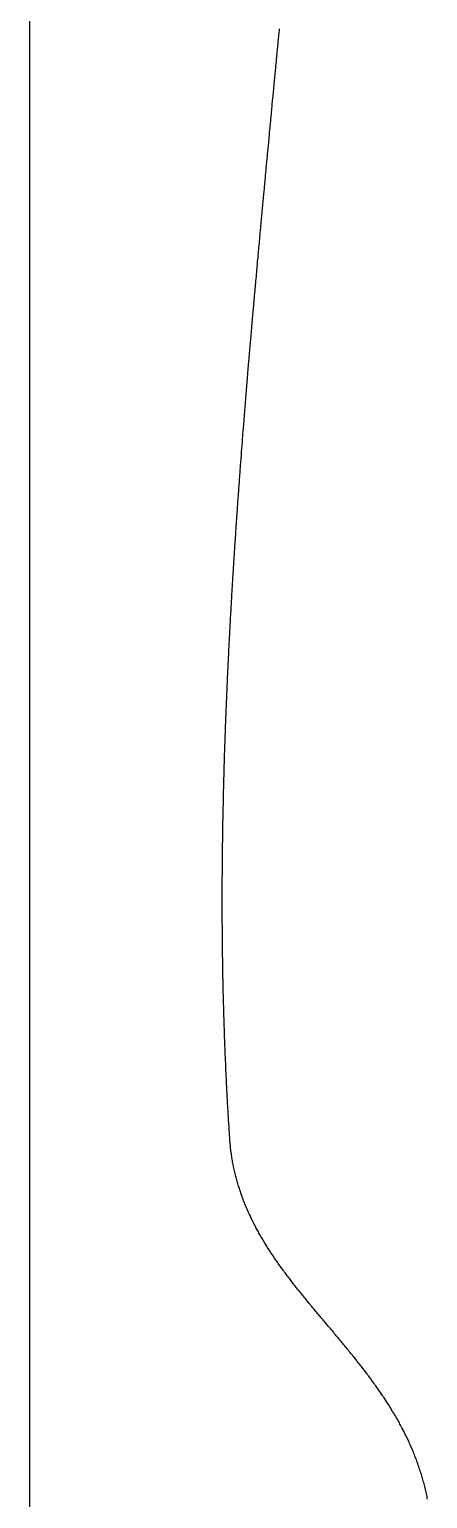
# Model space of a CAD drawing. Header units: metres. Extents: x -48 to 48, y -110 to 110.
# Drawn here: x -46.3 to -31.4, y 0 to 55 of the extents above; entities that cross this region are included whole.
import ezdxf

# ---------------------------------------------------------------- set-up
doc = ezdxf.new("R2010")
doc.units = ezdxf.units.M

msp = doc.modelspace()

# ---------------------------------------------------------------- linework, layer by layer
for p, q in [((-46.3037, 90), (-46.3037, -90)), ((-36.9473, 55.0039), (-36.9434, 55.0537)), ((-37.0088, 54.3574), (-36.9941, 54.5068)), ((-36.9941, 54.5068), (-36.9902, 54.5566)), ((-36.9902, 54.5566), (-36.9805, 54.6562)), ((-36.9805, 54.6562), (-36.9756, 54.7051)), ((-36.9756, 54.7051), (-36.9707, 54.7549)), ((-36.9707, 54.7549), (-36.9668, 54.8047)), ((-36.9668, 54.8047), (-36.9473, 55.0039)), ((-37.0557, 53.8604), (-37.0361, 54.0596)), ((-37.0361, 54.0596), (-37.0322, 54.1094)), ((-37.0322, 54.1094), (-37.0225, 54.209)), ((-37.0225, 54.209), (-37.0176, 54.2578)), ((-37.0176, 54.2578), (-37.0127, 54.3076)), ((-37.0127, 54.3076), (-37.0088, 54.3574)), ((-37.1074, 53.3135), (-37.0879, 53.5127)), ((-37.0879, 53.5127), (-37.084, 53.5625)), ((-37.084, 53.5625), (-37.0791, 53.6123)), ((-37.0791, 53.6123), (-37.0742, 53.6611)), ((-37.0742, 53.6611), (-37.0596, 53.8105)), ((-37.0596, 53.8105), (-37.0557, 53.8604)), ((-37.1592, 52.7656), (-37.1348, 53.0146)), ((-37.1348, 53.0146), (-37.1309, 53.0645)), ((-37.1309, 53.0645), (-37.1113, 53.2637)), ((-37.1113, 53.2637), (-37.1074, 53.3135)), ((-37.2109, 52.2178), (-37.1865, 52.4668)), ((-37.1865, 52.4668), (-37.1826, 52.5166)), ((-37.1826, 52.5166), (-37.1631, 52.7158)), ((-37.1631, 52.7158), (-37.1592, 52.7656)), ((-37.2627, 51.6699), (-37.2432, 51.8691)), ((-37.2432, 51.8691), (-37.2393, 51.9189)), ((-37.2393, 51.9189), (-37.2148, 52.168)), ((-37.2148, 52.168), (-37.2109, 52.2178)), ((-37.3096, 51.1719), (-37.2949, 51.3213)), ((-37.2949, 51.3213), (-37.291, 51.3711)), ((-37.291, 51.3711), (-37.2666, 51.6201)), ((-37.2666, 51.6201), (-37.2627, 51.6699)), ((-37.3662, 50.5732), (-37.3467, 50.7725)), ((-37.3467, 50.7725), (-37.3428, 50.8223)), ((-37.3428, 50.8223), (-37.3184, 51.0713)), ((-37.3184, 51.0713), (-37.3145, 51.1211)), ((-37.3145, 51.1211), (-37.3096, 51.1719)), ((-37.4131, 50.0742), (-37.3936, 50.2734)), ((-37.3936, 50.2734), (-37.3896, 50.3232)), ((-37.3896, 50.3232), (-37.375, 50.4727)), ((-37.375, 50.4727), (-37.3701, 50.5234)), ((-37.3701, 50.5234), (-37.3662, 50.5732)), ((-37.4639, 49.5244), (-37.46, 49.5742)), ((-37.46, 49.5742), (-37.4551, 49.625)), ((-37.4551, 49.625), (-37.4404, 49.7744)), ((-37.4404, 49.7744), (-37.4365, 49.8242)), ((-37.4365, 49.8242), (-37.4219, 49.9736)), ((-37.4219, 49.9736), (-37.417, 50.0244)), ((-37.417, 50.0244), (-37.4131, 50.0742)), ((-37.5205, 48.9258), (-37.5059, 49.0752)), ((-37.5059, 49.0752), (-37.502, 49.125)), ((-37.502, 49.125), (-37.4922, 49.2246)), ((-37.4922, 49.2246), (-37.4873, 49.2754)), ((-37.4873, 49.2754), (-37.4834, 49.3252)), ((-37.4834, 49.3252), (-37.4639, 49.5244)), ((-37.5664, 48.4258), (-37.5625, 48.4756)), ((-37.5625, 48.4756), (-37.5527, 48.5752)), ((-37.5527, 48.5752), (-37.5479, 48.626)), ((-37.5479, 48.626), (-37.5439, 48.6758)), ((-37.5439, 48.6758), (-37.5244, 48.875)), ((-37.5244, 48.875), (-37.5205, 48.9258)), ((-37.6172, 47.876), (-37.6133, 47.9258)), ((-37.6133, 47.9258), (-37.6035, 48.0254)), ((-37.6035, 48.0254), (-37.5986, 48.0762)), ((-37.5986, 48.0762), (-37.5947, 48.126)), ((-37.5947, 48.126), (-37.585, 48.2256)), ((-37.585, 48.2256), (-37.5811, 48.2754)), ((-37.5811, 48.2754), (-37.5762, 48.3262)), ((-37.5762, 48.3262), (-37.5664, 48.4258)), ((-37.668, 47.3262), (-37.6641, 47.376)), ((-37.6641, 47.376), (-37.6494, 47.5254)), ((-37.6494, 47.5254), (-37.6455, 47.5762)), ((-37.6455, 47.5762), (-37.6357, 47.6758)), ((-37.6357, 47.6758), (-37.6318, 47.7256)), ((-37.6318, 47.7256), (-37.627, 47.7754)), ((-37.627, 47.7754), (-37.6221, 47.8262)), ((-37.6221, 47.8262), (-37.6172, 47.876)), ((-37.7188, 46.7754), (-37.7139, 46.8252)), ((-37.7139, 46.8252), (-37.709, 46.876)), ((-37.709, 46.876), (-37.7051, 46.9258)), ((-37.7051, 46.9258), (-37.6953, 47.0254)), ((-37.6953, 47.0254), (-37.6914, 47.0762)), ((-37.6914, 47.0762), (-37.6816, 47.1758)), ((-37.6816, 47.1758), (-37.6777, 47.2256)), ((-37.6777, 47.2256), (-37.6729, 47.2754)), ((-37.6729, 47.2754), (-37.668, 47.3262)), ((-37.7686, 46.2246), (-37.7637, 46.2754)), ((-37.7637, 46.2754), (-37.7598, 46.3252)), ((-37.7598, 46.3252), (-37.75, 46.4248)), ((-37.75, 46.4248), (-37.7461, 46.4756)), ((-37.7461, 46.4756), (-37.7363, 46.5752)), ((-37.7363, 46.5752), (-37.7324, 46.625)), ((-37.7324, 46.625), (-37.7275, 46.6758)), ((-37.7275, 46.6758), (-37.7227, 46.7256)), ((-37.7227, 46.7256), (-37.7188, 46.7754)), ((-37.8184, 45.6748), (-37.8086, 45.7744)), ((-37.8086, 45.7744), (-37.8047, 45.8242)), ((-37.8047, 45.8242), (-37.7998, 45.875)), ((-37.7998, 45.875), (-37.7959, 45.9248)), ((-37.7959, 45.9248), (-37.7861, 46.0244)), ((-37.7861, 46.0244), (-37.7822, 46.0752)), ((-37.7822, 46.0752), (-37.7725, 46.1748)), ((-37.7725, 46.1748), (-37.7686, 46.2246)), ((-37.8672, 45.124), (-37.8623, 45.1738)), ((-37.8623, 45.1738), (-37.8584, 45.2236)), ((-37.8584, 45.2236), (-37.8535, 45.2734)), ((-37.8535, 45.2734), (-37.8496, 45.3242)), ((-37.8496, 45.3242), (-37.8447, 45.374)), ((-37.8447, 45.374), (-37.8408, 45.4238)), ((-37.8408, 45.4238), (-37.8359, 45.4746)), ((-37.8359, 45.4746), (-37.8311, 45.5244)), ((-37.8311, 45.5244), (-37.8271, 45.5742)), ((-37.8271, 45.5742), (-37.8223, 45.624)), ((-37.8223, 45.624), (-37.8184, 45.6748)), ((-37.916, 44.5723), (-37.9111, 44.623)), ((-37.9111, 44.623), (-37.9072, 44.6729)), ((-37.9072, 44.6729), (-37.9023, 44.7227)), ((-37.9023, 44.7227), (-37.8984, 44.7734)), ((-37.8984, 44.7734), (-37.8936, 44.8232)), ((-37.8936, 44.8232), (-37.8896, 44.873)), ((-37.8896, 44.873), (-37.8848, 44.9229)), ((-37.8848, 44.9229), (-37.8809, 44.9736)), ((-37.8809, 44.9736), (-37.876, 45.0234)), ((-37.876, 45.0234), (-37.8721, 45.0732)), ((-37.8721, 45.0732), (-37.8672, 45.124)), ((-37.9639, 44.0215), (-37.96, 44.0713)), ((-37.96, 44.0713), (-37.9551, 44.1221)), ((-37.9551, 44.1221), (-37.9512, 44.1719)), ((-37.9512, 44.1719), (-37.9463, 44.2217)), ((-37.9463, 44.2217), (-37.9424, 44.2725)), ((-37.9424, 44.2725), (-37.9375, 44.3223)), ((-37.9375, 44.3223), (-37.9336, 44.3721)), ((-37.9336, 44.3721), (-37.9287, 44.4219)), ((-37.9287, 44.4219), (-37.9248, 44.4727)), ((-37.9248, 44.4727), (-37.9199, 44.5225)), ((-37.9199, 44.5225), (-37.916, 44.5723)), ((-38.0117, 43.4707), (-38.0078, 43.5205)), ((-38.0078, 43.5205), (-38.0029, 43.5703)), ((-38.0029, 43.5703), (-37.999, 43.6201)), ((-37.999, 43.6201), (-37.9941, 43.6709)), ((-37.9941, 43.6709), (-37.9902, 43.7207)), ((-37.9902, 43.7207), (-37.9854, 43.7705)), ((-37.9854, 43.7705), (-37.9814, 43.8213)), ((-37.9814, 43.8213), (-37.9775, 43.8711)), ((-37.9775, 43.8711), (-37.9727, 43.9209)), ((-37.9727, 43.9209), (-37.9688, 43.9717)), ((-37.9688, 43.9717), (-37.9639, 44.0215)), ((-38.0586, 42.9189), (-38.0547, 42.9688)), ((-38.0547, 42.9688), (-38.0508, 43.0195)), ((-38.0508, 43.0195), (-38.0459, 43.0693)), ((-38.0459, 43.0693), (-38.042, 43.1191)), ((-38.042, 43.1191), (-38.0371, 43.1699)), ((-38.0371, 43.1699), (-38.0293, 43.2695)), ((-38.0293, 43.2695), (-38.0244, 43.3203)), ((-38.0244, 43.3203), (-38.0205, 43.3701)), ((-38.0205, 43.3701), (-38.0156, 43.4199)), ((-38.0156, 43.4199), (-38.0117, 43.4707)), ((-38.1094, 42.3174), (-38.1016, 42.417)), ((-38.1016, 42.417), (-38.0967, 42.4678)), ((-38.0967, 42.4678), (-38.0889, 42.5674)), ((-38.0889, 42.5674), (-38.084, 42.6182)), ((-38.084, 42.6182), (-38.0801, 42.668)), ((-38.0801, 42.668), (-38.0762, 42.7188)), ((-38.0762, 42.7188), (-38.0713, 42.7686)), ((-38.0713, 42.7686), (-38.0674, 42.8184)), ((-38.0674, 42.8184), (-38.0635, 42.8691)), ((-38.0635, 42.8691), (-38.0586, 42.9189)), ((-38.1514, 41.8154), (-38.1475, 41.8662)), ((-38.1475, 41.8662), (-38.1426, 41.916)), ((-38.1426, 41.916), (-38.1387, 41.9658)), ((-38.1387, 41.9658), (-38.1348, 42.0166)), ((-38.1348, 42.0166), (-38.1309, 42.0664)), ((-38.1309, 42.0664), (-38.126, 42.1162)), ((-38.126, 42.1162), (-38.1221, 42.167)), ((-38.1221, 42.167), (-38.1143, 42.2666)), ((-38.1143, 42.2666), (-38.1094, 42.3174)), ((-38.1963, 41.2637), (-38.1924, 41.3145)), ((-38.1924, 41.3145), (-38.1846, 41.4141)), ((-38.1846, 41.4141), (-38.1807, 41.4648)), ((-38.1807, 41.4648), (-38.1758, 41.5146)), ((-38.1758, 41.5146), (-38.1719, 41.5645)), ((-38.1719, 41.5645), (-38.168, 41.6152)), ((-38.168, 41.6152), (-38.1641, 41.665)), ((-38.1641, 41.665), (-38.1592, 41.7148)), ((-38.1592, 41.7148), (-38.1553, 41.7656)), ((-38.1553, 41.7656), (-38.1514, 41.8154)), ((-38.2412, 40.7119), (-38.2373, 40.7627)), ((-38.2373, 40.7627), (-38.2295, 40.8623)), ((-38.2295, 40.8623), (-38.2246, 40.9131)), ((-38.2246, 40.9131), (-38.2168, 41.0127)), ((-38.2168, 41.0127), (-38.2129, 41.0635)), ((-38.2129, 41.0635), (-38.2051, 41.1631)), ((-38.2051, 41.1631), (-38.2002, 41.2139)), ((-38.2002, 41.2139), (-38.1963, 41.2637)), ((-38.2891, 40.1104), (-38.2812, 40.21)), ((-38.2812, 40.21), (-38.2773, 40.2607)), ((-38.2773, 40.2607), (-38.2695, 40.3604)), ((-38.2695, 40.3604), (-38.2646, 40.4111)), ((-38.2646, 40.4111), (-38.2607, 40.4609)), ((-38.2607, 40.4609), (-38.2568, 40.5117)), ((-38.2568, 40.5117), (-38.249, 40.6113)), ((-38.249, 40.6113), (-38.2451, 40.6621)), ((-38.2451, 40.6621), (-38.2412, 40.7119)), ((-38.3281, 39.6084), (-38.3203, 39.708)), ((-38.3203, 39.708), (-38.3164, 39.7588)), ((-38.3164, 39.7588), (-38.3125, 39.8086)), ((-38.3125, 39.8086), (-38.3086, 39.8594)), ((-38.3086, 39.8594), (-38.3008, 39.959)), ((-38.3008, 39.959), (-38.2969, 40.0098)), ((-38.2969, 40.0098), (-38.293, 40.0596)), ((-38.293, 40.0596), (-38.2891, 40.1104)), ((-38.3701, 39.0557), (-38.3662, 39.1064)), ((-38.3662, 39.1064), (-38.3623, 39.1562)), ((-38.3623, 39.1562), (-38.3584, 39.207)), ((-38.3584, 39.207), (-38.3506, 39.3066)), ((-38.3506, 39.3066), (-38.3477, 39.3574)), ((-38.3477, 39.3574), (-38.3438, 39.4072)), ((-38.3438, 39.4072), (-38.3398, 39.458)), ((-38.3398, 39.458), (-38.332, 39.5576)), ((-38.332, 39.5576), (-38.3281, 39.6084)), ((-38.4111, 38.5039), (-38.4082, 38.5537)), ((-38.4082, 38.5537), (-38.4043, 38.6045)), ((-38.4043, 38.6045), (-38.4004, 38.6543)), ((-38.4004, 38.6543), (-38.3965, 38.7051)), ((-38.3965, 38.7051), (-38.3887, 38.8047)), ((-38.3887, 38.8047), (-38.3857, 38.8555)), ((-38.3857, 38.8555), (-38.3818, 38.9053)), ((-38.3818, 38.9053), (-38.3779, 38.9561)), ((-38.3779, 38.9561), (-38.3701, 39.0557)), ((-38.4521, 37.9521), (-38.4443, 38.0518)), ((-38.4443, 38.0518), (-38.4414, 38.1025)), ((-38.4414, 38.1025), (-38.4375, 38.1523)), ((-38.4375, 38.1523), (-38.4336, 38.2031)), ((-38.4336, 38.2031), (-38.4297, 38.2529)), ((-38.4297, 38.2529), (-38.4268, 38.3027)), ((-38.4268, 38.3027), (-38.4229, 38.3535)), ((-38.4229, 38.3535), (-38.4189, 38.4033)), ((-38.4189, 38.4033), (-38.415, 38.4541)), ((-38.415, 38.4541), (-38.4111, 38.5039)), ((-38.4912, 37.3994), (-38.4883, 37.4502)), ((-38.4883, 37.4502), (-38.4805, 37.5498)), ((-38.4805, 37.5498), (-38.4775, 37.6006)), ((-38.4775, 37.6006), (-38.4736, 37.6504)), ((-38.4736, 37.6504), (-38.4697, 37.7012)), ((-38.4697, 37.7012), (-38.4668, 37.751)), ((-38.4668, 37.751), (-38.4629, 37.8008)), ((-38.4629, 37.8008), (-38.459, 37.8516)), ((-38.459, 37.8516), (-38.4561, 37.9014)), ((-38.4561, 37.9014), (-38.4521, 37.9521)), ((-38.5303, 36.8477), (-38.5264, 36.8975)), ((-38.5264, 36.8975), (-38.5234, 36.9482)), ((-38.5234, 36.9482), (-38.5195, 36.998)), ((-38.5195, 36.998), (-38.5166, 37.0479)), ((-38.5166, 37.0479), (-38.5127, 37.0986)), ((-38.5127, 37.0986), (-38.5098, 37.1484)), ((-38.5098, 37.1484), (-38.5059, 37.1992)), ((-38.5059, 37.1992), (-38.502, 37.249)), ((-38.502, 37.249), (-38.499, 37.2988)), ((-38.499, 37.2988), (-38.4951, 37.3496)), ((-38.4951, 37.3496), (-38.4912, 37.3994)), ((-38.5684, 36.2949), (-38.5645, 36.3457)), ((-38.5645, 36.3457), (-38.5615, 36.3955)), ((-38.5615, 36.3955), (-38.5576, 36.4453)), ((-38.5576, 36.4453), (-38.5547, 36.4961)), ((-38.5547, 36.4961), (-38.5508, 36.5459)), ((-38.5508, 36.5459), (-38.5479, 36.5967)), ((-38.5479, 36.5967), (-38.5439, 36.6465)), ((-38.5439, 36.6465), (-38.541, 36.6963)), ((-38.541, 36.6963), (-38.5371, 36.7471)), ((-38.5371, 36.7471), (-38.5342, 36.7969)), ((-38.5342, 36.7969), (-38.5303, 36.8477)), ((-38.6045, 35.7432), (-38.6016, 35.793)), ((-38.6016, 35.793), (-38.5977, 35.8438)), ((-38.5977, 35.8438), (-38.5947, 35.8936)), ((-38.5947, 35.8936), (-38.5908, 35.9434)), ((-38.5908, 35.9434), (-38.5879, 35.9941)), ((-38.5879, 35.9941), (-38.585, 36.0439)), ((-38.585, 36.0439), (-38.5811, 36.0947)), ((-38.5811, 36.0947), (-38.5781, 36.1445)), ((-38.5781, 36.1445), (-38.5742, 36.1943)), ((-38.5742, 36.1943), (-38.5713, 36.2451)), ((-38.5713, 36.2451), (-38.5684, 36.2949)), ((-38.6396, 35.1904), (-38.6367, 35.2412)), ((-38.6367, 35.2412), (-38.6309, 35.3408)), ((-38.6309, 35.3408), (-38.627, 35.3916)), ((-38.627, 35.3916), (-38.624, 35.4414)), ((-38.624, 35.4414), (-38.6211, 35.4922)), ((-38.6211, 35.4922), (-38.6172, 35.542)), ((-38.6172, 35.542), (-38.6143, 35.5928)), ((-38.6143, 35.5928), (-38.6113, 35.6426)), ((-38.6113, 35.6426), (-38.6074, 35.6924)), ((-38.6074, 35.6924), (-38.6045, 35.7432)), ((-38.6748, 34.6387), (-38.6719, 34.6885)), ((-38.6719, 34.6885), (-38.668, 34.7393)), ((-38.668, 34.7393), (-38.6621, 34.8389)), ((-38.6621, 34.8389), (-38.6592, 34.8896)), ((-38.6592, 34.8896), (-38.6562, 34.9395)), ((-38.6562, 34.9395), (-38.6523, 34.9902)), ((-38.6523, 34.9902), (-38.6465, 35.0898)), ((-38.6465, 35.0898), (-38.6436, 35.1406)), ((-38.6436, 35.1406), (-38.6396, 35.1904)), ((-38.708, 34.0859), (-38.7051, 34.1367)), ((-38.7051, 34.1367), (-38.7021, 34.1865)), ((-38.7021, 34.1865), (-38.6992, 34.2373)), ((-38.6992, 34.2373), (-38.6963, 34.2871)), ((-38.6963, 34.2871), (-38.6924, 34.3369)), ((-38.6924, 34.3369), (-38.6895, 34.3877)), ((-38.6895, 34.3877), (-38.6865, 34.4375)), ((-38.6865, 34.4375), (-38.6836, 34.4883)), ((-38.6836, 34.4883), (-38.6777, 34.5879)), ((-38.6777, 34.5879), (-38.6748, 34.6387)), ((-38.7432, 33.4844), (-38.7373, 33.584)), ((-38.7373, 33.584), (-38.7344, 33.6348)), ((-38.7344, 33.6348), (-38.7314, 33.6846)), ((-38.7314, 33.6846), (-38.7285, 33.7354)), ((-38.7285, 33.7354), (-38.7227, 33.835)), ((-38.7227, 33.835), (-38.7197, 33.8857)), ((-38.7197, 33.8857), (-38.7168, 33.9355)), ((-38.7168, 33.9355), (-38.7139, 33.9863)), ((-38.7139, 33.9863), (-38.708, 34.0859)), ((-38.7715, 32.9824), (-38.7656, 33.082)), ((-38.7656, 33.082), (-38.7627, 33.1328)), ((-38.7627, 33.1328), (-38.7598, 33.1826)), ((-38.7598, 33.1826), (-38.7568, 33.2334)), ((-38.7568, 33.2334), (-38.751, 33.333)), ((-38.751, 33.333), (-38.749, 33.3838)), ((-38.749, 33.3838), (-38.7461, 33.4336)), ((-38.7461, 33.4336), (-38.7432, 33.4844)), ((-38.7979, 32.4805), (-38.7959, 32.5303)), ((-38.7959, 32.5303), (-38.793, 32.5801)), ((-38.793, 32.5801), (-38.79, 32.6309)), ((-38.79, 32.6309), (-38.7871, 32.6807)), ((-38.7871, 32.6807), (-38.7852, 32.7314)), ((-38.7852, 32.7314), (-38.7793, 32.8311)), ((-38.7793, 32.8311), (-38.7764, 32.8818)), ((-38.7764, 32.8818), (-38.7734, 32.9316)), ((-38.7734, 32.9316), (-38.7715, 32.9824)), ((-38.8271, 31.9277), (-38.8242, 31.9785)), ((-38.8242, 31.9785), (-38.8213, 32.0283)), ((-38.8213, 32.0283), (-38.8193, 32.0791)), ((-38.8193, 32.0791), (-38.8135, 32.1787)), ((-38.8135, 32.1787), (-38.8115, 32.2295)), ((-38.8115, 32.2295), (-38.8086, 32.2793)), ((-38.8086, 32.2793), (-38.8057, 32.3301)), ((-38.8057, 32.3301), (-38.8037, 32.3799)), ((-38.8037, 32.3799), (-38.8008, 32.4297)), ((-38.8008, 32.4297), (-38.7979, 32.4805)), ((-38.8535, 31.376), (-38.8516, 31.4268)), ((-38.8516, 31.4268), (-38.8486, 31.4766)), ((-38.8486, 31.4766), (-38.8467, 31.5264)), ((-38.8467, 31.5264), (-38.8438, 31.5771)), ((-38.8438, 31.5771), (-38.8418, 31.627)), ((-38.8418, 31.627), (-38.8389, 31.6777)), ((-38.8389, 31.6777), (-38.8369, 31.7275)), ((-38.8369, 31.7275), (-38.834, 31.7773)), ((-38.834, 31.7773), (-38.832, 31.8281)), ((-38.832, 31.8281), (-38.8291, 31.8779)), ((-38.8291, 31.8779), (-38.8271, 31.9277)), ((-38.8818, 30.7744), (-38.8779, 30.875)), ((-38.8779, 30.875), (-38.875, 30.9248)), ((-38.875, 30.9248), (-38.8711, 31.0254)), ((-38.8711, 31.0254), (-38.8682, 31.0752)), ((-38.8682, 31.0752), (-38.8662, 31.125)), ((-38.8662, 31.125), (-38.8633, 31.1758)), ((-38.8633, 31.1758), (-38.8613, 31.2256)), ((-38.8613, 31.2256), (-38.8584, 31.2764)), ((-38.8584, 31.2764), (-38.8564, 31.3262)), ((-38.8564, 31.3262), (-38.8535, 31.376)), ((-38.9062, 30.2227), (-38.9004, 30.373)), ((-38.9004, 30.373), (-38.8975, 30.4229)), ((-38.8975, 30.4229), (-38.8955, 30.4736)), ((-38.8955, 30.4736), (-38.8916, 30.5732)), ((-38.8916, 30.5732), (-38.8887, 30.624)), ((-38.8887, 30.624), (-38.8848, 30.7246)), ((-38.8848, 30.7246), (-38.8818, 30.7744)), ((-38.9277, 29.7207), (-38.9258, 29.7715)), ((-38.9258, 29.7715), (-38.9219, 29.8711)), ((-38.9219, 29.8711), (-38.9189, 29.9219)), ((-38.9189, 29.9219), (-38.9111, 30.1221)), ((-38.9111, 30.1221), (-38.9092, 30.1729)), ((-38.9092, 30.1729), (-38.9062, 30.2227)), ((-38.9492, 29.1699), (-38.9453, 29.2695)), ((-38.9453, 29.2695), (-38.9434, 29.3203)), ((-38.9434, 29.3203), (-38.9395, 29.4199)), ((-38.9395, 29.4199), (-38.9375, 29.4707)), ((-38.9375, 29.4707), (-38.9336, 29.5703)), ((-38.9336, 29.5703), (-38.9316, 29.6211)), ((-38.9316, 29.6211), (-38.9277, 29.7207)), ((-38.9717, 28.5684), (-38.9678, 28.668)), ((-38.9678, 28.668), (-38.9658, 28.7188)), ((-38.9658, 28.7188), (-38.9619, 28.8184)), ((-38.9619, 28.8184), (-38.9609, 28.8691)), ((-38.9609, 28.8691), (-38.957, 28.9688)), ((-38.957, 28.9688), (-38.9551, 29.0195)), ((-38.9551, 29.0195), (-38.9512, 29.1191)), ((-38.9512, 29.1191), (-38.9492, 29.1699)), ((-38.9902, 28.0166), (-38.9863, 28.1172)), ((-38.9863, 28.1172), (-38.9854, 28.167)), ((-38.9854, 28.167), (-38.9834, 28.2178)), ((-38.9834, 28.2178), (-38.9795, 28.3174)), ((-38.9795, 28.3174), (-38.9785, 28.3682)), ((-38.9785, 28.3682), (-38.9727, 28.5176)), ((-38.9727, 28.5176), (-38.9717, 28.5684)), ((-39.0059, 27.5156), (-39.002, 27.6162)), ((-39.002, 27.6162), (-39.001, 27.666)), ((-39.001, 27.666), (-38.999, 27.7168)), ((-38.999, 27.7168), (-38.998, 27.7666)), ((-38.998, 27.7666), (-38.9961, 27.8164)), ((-38.9961, 27.8164), (-38.9951, 27.8662)), ((-38.9951, 27.8662), (-38.9912, 27.9668)), ((-38.9912, 27.9668), (-38.9902, 28.0166)), ((-39.0205, 26.9648), (-39.0186, 27.0654)), ((-39.0186, 27.0654), (-39.0166, 27.1152)), ((-39.0166, 27.1152), (-39.0156, 27.165)), ((-39.0156, 27.165), (-39.0137, 27.2158)), ((-39.0137, 27.2158), (-39.0117, 27.3154)), ((-39.0117, 27.3154), (-39.0098, 27.3652)), ((-39.0098, 27.3652), (-39.0088, 27.416)), ((-39.0088, 27.416), (-39.0068, 27.4658)), ((-39.0068, 27.4658), (-39.0059, 27.5156)), ((-39.0381, 26.2637), (-39.0342, 26.4639)), ((-39.0342, 26.4639), (-39.0322, 26.5146)), ((-39.0322, 26.5146), (-39.0303, 26.6143)), ((-39.0303, 26.6143), (-39.0283, 26.665)), ((-39.0283, 26.665), (-39.0254, 26.8145)), ((-39.0254, 26.8145), (-39.0234, 26.8652)), ((-39.0234, 26.8652), (-39.0225, 26.915)), ((-39.0225, 26.915), (-39.0205, 26.9648)), ((-39.0615, 25.1133), (-39.04, 26.2139)), ((-39.04, 26.2139), (-39.0381, 26.2637)), ((-39.0684, 24.6631), (-39.0654, 24.8135)), ((-39.0654, 24.8633), (-39.0615, 25.0635)), ((-39.0654, 24.8135), (-39.0654, 24.8633)), ((-39.0615, 25.0635), (-39.0615, 25.1133)), ((-39.0732, 24.2627), (-39.0723, 24.3135)), ((-39.0732, 24.2129), (-39.0732, 24.2627)), ((-39.0723, 24.3633), (-39.0703, 24.4629)), ((-39.0723, 24.3135), (-39.0723, 24.3633)), ((-39.0703, 24.5127), (-39.0684, 24.6133)), ((-39.0703, 24.4629), (-39.0703, 24.5127)), ((-39.0684, 24.6133), (-39.0684, 24.6631)), ((-39.0791, 23.6631), (-39.0781, 23.7129)), ((-39.0781, 23.8135), (-39.0771, 23.8633)), ((-39.0781, 23.7129), (-39.0781, 23.8135)), ((-39.0771, 23.9131), (-39.0762, 23.9629)), ((-39.0771, 23.8633), (-39.0771, 23.9131)), ((-39.0762, 24.0127), (-39.0752, 24.0635)), ((-39.0762, 23.9629), (-39.0762, 24.0127)), ((-39.0752, 24.1133), (-39.0732, 24.2129)), ((-39.0752, 24.0635), (-39.0752, 24.1133)), ((-39.082, 23.2637), (-39.0811, 23.3135)), ((-39.082, 23.1133), (-39.082, 23.2637)), ((-39.0811, 23.4131), (-39.0801, 23.4629)), ((-39.0811, 23.3135), (-39.0811, 23.4131)), ((-39.0801, 23.5635), (-39.0791, 23.6133)), ((-39.0801, 23.4629), (-39.0801, 23.5635)), ((-39.0791, 23.6133), (-39.0791, 23.6631)), ((-39.084, 22.7637), (-39.083, 22.8145)), ((-39.084, 22.0156), (-39.084, 22.7637)), ((-39.083, 23.0635), (-39.082, 23.1133)), ((-39.083, 22.8145), (-39.083, 23.0635)), ((-39.083, 21.9658), (-39.084, 22.0156)), ((-39.083, 21.7158), (-39.083, 21.9658)), ((-39.082, 21.666), (-39.083, 21.7158)), ((-39.082, 21.5166), (-39.082, 21.666)), ((-39.0811, 21.4668), (-39.082, 21.5166)), ((-39.0811, 21.3672), (-39.0811, 21.4668)), ((-39.0801, 21.3164), (-39.0811, 21.3672)), ((-39.0801, 21.2168), (-39.0801, 21.3164)), ((-39.0791, 21.167), (-39.0801, 21.2168)), ((-39.0791, 21.1172), (-39.0791, 21.167)), ((-39.0781, 21.0674), (-39.0791, 21.1172)), ((-39.0781, 21.0176), (-39.0781, 21.0674)), ((-39.0771, 20.9678), (-39.0781, 21.0176)), ((-39.0771, 20.918), (-39.0771, 20.9678)), ((-39.0762, 20.8682), (-39.0771, 20.918)), ((-39.0762, 20.8184), (-39.0762, 20.8682)), ((-39.0752, 20.7686), (-39.0762, 20.8184)), ((-39.0752, 20.7188), (-39.0752, 20.7686)), ((-39.0742, 20.6689), (-39.0752, 20.7188)), ((-39.0742, 20.6191), (-39.0742, 20.6689)), ((-39.0723, 20.5195), (-39.0742, 20.6191)), ((-39.0723, 20.4697), (-39.0723, 20.5195)), ((-39.0703, 20.3701), (-39.0723, 20.4697)), ((-39.0703, 20.3193), (-39.0703, 20.3701)), ((-39.0684, 20.2197), (-39.0703, 20.3193)), ((-39.0684, 20.1699), (-39.0684, 20.2197)), ((-39.0645, 19.9707), (-39.0684, 20.1699)), ((-39.0645, 19.9209), (-39.0645, 19.9707)), ((-39.0469, 19.0254), (-39.0645, 19.9209)), ((-39.0449, 18.9756), (-39.0469, 19.0254)), ((-39.041, 18.7764), (-39.0449, 18.9756)), ((-39.0391, 18.7266), (-39.041, 18.7764)), ((-39.0371, 18.627), (-39.0391, 18.7266)), ((-39.0352, 18.5771), (-39.0371, 18.627)), ((-39.0332, 18.4775), (-39.0352, 18.5771)), ((-39.0312, 18.4277), (-39.0332, 18.4775)), ((-39.0293, 18.3291), (-39.0312, 18.4277)), ((-39.0273, 18.2793), (-39.0293, 18.3291)), ((-39.0264, 18.2295), (-39.0273, 18.2793)), ((-39.0244, 18.1797), (-39.0264, 18.2295)), ((-39.0234, 18.1299), (-39.0244, 18.1797)), ((-39.0215, 18.0801), (-39.0234, 18.1299)), ((-39.0205, 18.0303), (-39.0215, 18.0801)), ((-39.0186, 17.9805), (-39.0205, 18.0303)), ((-39.0176, 17.9307), (-39.0186, 17.9805)), ((-39.0156, 17.8809), (-39.0176, 17.9307)), ((-39.0146, 17.8311), (-39.0156, 17.8809)), ((-39.0107, 17.7324), (-39.0146, 17.8311)), ((-39.0098, 17.6826), (-39.0107, 17.7324)), ((-39.0059, 17.583), (-39.0098, 17.6826)), ((-39.0049, 17.5332), (-39.0059, 17.583)), ((-39.001, 17.4336), (-39.0049, 17.5332)), ((-38.999, 17.3848), (-39.001, 17.4336)), ((-38.998, 17.335), (-38.999, 17.3848)), ((-38.9883, 17.0859), (-38.998, 17.335)), ((-38.9863, 17.0371), (-38.9883, 17.0859)), ((-38.9854, 16.9873), (-38.9863, 17.0371)), ((-38.9775, 16.7881), (-38.9854, 16.9873)), ((-38.9756, 16.7393), (-38.9775, 16.7881)), ((-38.9697, 16.5898), (-38.9756, 16.7393)), ((-38.9668, 16.54), (-38.9697, 16.5898)), ((-38.9629, 16.4414), (-38.9668, 16.54)), ((-38.9551, 16.2422), (-38.9629, 16.4414)), ((-38.9521, 16.1934), (-38.9551, 16.2422)), ((-38.9482, 16.0938), (-38.9521, 16.1934)), ((-38.9453, 16.0439), (-38.9482, 16.0938)), ((-38.9395, 15.8955), (-38.9453, 16.0439)), ((-38.9365, 15.8457), (-38.9395, 15.8955)), ((-38.9346, 15.7959), (-38.9365, 15.8457)), ((-38.9316, 15.7471), (-38.9346, 15.7959)), ((-38.9297, 15.6973), (-38.9316, 15.7471)), ((-38.9268, 15.6475), (-38.9297, 15.6973)), ((-38.9229, 15.5488), (-38.9268, 15.6475)), ((-38.9199, 15.499), (-38.9229, 15.5488)), ((-38.918, 15.4492), (-38.9199, 15.499)), ((-38.915, 15.3994), (-38.918, 15.4492)), ((-38.9121, 15.3506), (-38.915, 15.3994)), ((-38.9102, 15.3008), (-38.9121, 15.3506)), ((-38.9072, 15.251), (-38.9102, 15.3008)), ((-38.9053, 15.2012), (-38.9072, 15.251)), ((-38.9023, 15.1523), (-38.9053, 15.2012)), ((-38.8994, 15.1025), (-38.9023, 15.1523)), ((-38.8975, 15.0527), (-38.8994, 15.1025)), ((-38.8945, 15.0029), (-38.8975, 15.0527)), ((-38.8916, 14.9541), (-38.8945, 15.0029)), ((-38.8887, 14.9043), (-38.8916, 14.9541)), ((-38.8867, 14.8545), (-38.8887, 14.9043)), ((-38.8838, 14.8057), (-38.8867, 14.8545)), ((-38.875, 14.6562), (-38.8838, 14.8057)), ((-38.873, 14.6074), (-38.875, 14.6562)), ((-38.8672, 14.5078), (-38.873, 14.6074)), ((-38.8643, 14.459), (-38.8672, 14.5078)), ((-38.8584, 14.3594), (-38.8643, 14.459)), ((-38.8555, 14.3105), (-38.8584, 14.3594)), ((-38.8496, 14.2109), (-38.8555, 14.3105)), ((-38.8467, 14.1621), (-38.8496, 14.2109)), ((-38.8408, 14.0625), (-38.8467, 14.1621)), ((-38.8369, 14.0137), (-38.8408, 14.0625)), ((-38.8311, 13.9141), (-38.8369, 14.0137)), ((-38.8281, 13.8652), (-38.8311, 13.9141)), ((-38.8223, 13.7656), (-38.8281, 13.8652)), ((-38.8184, 13.7168), (-38.8223, 13.7656)), ((-38.8154, 13.667), (-38.8184, 13.7168)), ((-38.8125, 13.6182), (-38.8154, 13.667)), ((-38.8086, 13.5684), (-38.8125, 13.6182)), ((-38.8057, 13.5186), (-38.8086, 13.5684)), ((-38.8027, 13.4697), (-38.8057, 13.5186)), ((-38.7949, 13.3643), (-38.8027, 13.4697)), ((-38.79, 13.3125), (-38.7949, 13.3643)), ((-38.7861, 13.2598), (-38.79, 13.3125)), ((-38.7812, 13.208), (-38.7861, 13.2598)), ((-38.7695, 13.1045), (-38.7812, 13.208)), ((-38.7637, 13.0537), (-38.7695, 13.1045)), ((-38.7578, 13.002), (-38.7637, 13.0537)), ((-38.7441, 12.9004), (-38.7578, 13.002)), ((-38.7363, 12.8496), (-38.7441, 12.9004)), ((-38.7295, 12.7988), (-38.7363, 12.8496)), ((-38.7217, 12.749), (-38.7295, 12.7988)), ((-38.7129, 12.6992), (-38.7217, 12.749)), ((-38.7051, 12.6494), (-38.7129, 12.6992)), ((-38.6963, 12.5996), (-38.7051, 12.6494)), ((-38.6865, 12.5498), (-38.6963, 12.5996)), ((-38.6777, 12.5), (-38.6865, 12.5498)), ((-38.668, 12.4512), (-38.6777, 12.5)), ((-38.6572, 12.4023), (-38.668, 12.4512)), ((-38.6475, 12.3525), (-38.6572, 12.4023)), ((-38.6367, 12.3047), (-38.6475, 12.3525)), ((-38.6152, 12.207), (-38.6367, 12.3047)), ((-38.5918, 12.1113), (-38.6152, 12.207)), ((-38.5801, 12.0625), (-38.5918, 12.1113)), ((-38.5674, 12.0156), (-38.5801, 12.0625)), ((-38.542, 11.9199), (-38.5674, 12.0156)), ((-38.5283, 11.873), (-38.542, 11.9199)), ((-38.5156, 11.8252), (-38.5283, 11.873)), ((-38.502, 11.7783), (-38.5156, 11.8252)), ((-38.4873, 11.7314), (-38.502, 11.7783)), ((-38.4736, 11.6855), (-38.4873, 11.7314)), ((-38.4443, 11.5918), (-38.4736, 11.6855)), ((-38.4297, 11.5459), (-38.4443, 11.5918)), ((-38.3672, 11.3623), (-38.4297, 11.5459)), ((-38.3506, 11.3164), (-38.3672, 11.3623)), ((-38.334, 11.2715), (-38.3506, 11.3164)), ((-38.3174, 11.2256), (-38.334, 11.2715)), ((-38.2998, 11.1807), (-38.3174, 11.2256)), ((-38.2832, 11.1357), (-38.2998, 11.1807)), ((-38.248, 11.0459), (-38.2832, 11.1357)), ((-38.2295, 11.002), (-38.248, 11.0459)), ((-38.2119, 10.957), (-38.2295, 11.002)), ((-38.1748, 10.8691), (-38.2119, 10.957)), ((-38.1553, 10.8242), (-38.1748, 10.8691)), ((-38.1367, 10.7803), (-38.1553, 10.8242)), ((-38.1172, 10.7363), (-38.1367, 10.7803)), ((-38.0977, 10.6934), (-38.1172, 10.7363)), ((-38.0771, 10.6494), (-38.0977, 10.6934)), ((-38.0576, 10.6055), (-38.0771, 10.6494)), ((-37.9756, 10.4336), (-38.0576, 10.6055)), ((-37.9111, 10.3047), (-37.9756, 10.4336)), ((-37.8896, 10.2627), (-37.9111, 10.3047)), ((-37.8682, 10.2197), (-37.8896, 10.2627)), ((-37.8457, 10.1777), (-37.8682, 10.2197)), ((-37.8232, 10.1348), (-37.8457, 10.1777)), ((-37.7559, 10.0088), (-37.8232, 10.1348)), ((-37.7324, 9.9668), (-37.7559, 10.0088)), ((-37.709, 9.92578), (-37.7324, 9.9668)), ((-37.6855, 9.88379), (-37.709, 9.92578)), ((-37.6621, 9.84277), (-37.6855, 9.88379)), ((-37.6387, 9.80078), (-37.6621, 9.84277)), ((-37.6143, 9.75977), (-37.6387, 9.80078)), ((-37.5898, 9.71777), (-37.6143, 9.75977)), ((-37.4922, 9.55371), (-37.5898, 9.71777)), ((-37.4668, 9.51367), (-37.4922, 9.55371)), ((-37.416, 9.43164), (-37.4668, 9.51367)), ((-37.3906, 9.3916), (-37.416, 9.43164)), ((-37.3652, 9.35059), (-37.3906, 9.3916)), ((-37.3389, 9.31055), (-37.3652, 9.35059)), ((-37.3135, 9.27051), (-37.3389, 9.31055)), ((-37.2871, 9.23047), (-37.3135, 9.27051)), ((-37.2607, 9.18945), (-37.2871, 9.23047)), ((-37.208, 9.10938), (-37.2607, 9.18945)), ((-37.1816, 9.07031), (-37.208, 9.10938)), ((-37.127, 8.99023), (-37.1816, 9.07031)), ((-37.1006, 8.9502), (-37.127, 8.99023)), ((-37.0732, 8.91113), (-37.1006, 8.9502)), ((-37.0459, 8.87109), (-37.0732, 8.91113)), ((-37.0176, 8.83203), (-37.0459, 8.87109)), ((-36.9902, 8.79199), (-37.0176, 8.83203)), ((-36.9629, 8.75293), (-36.9902, 8.79199)), ((-36.9062, 8.6748), (-36.9629, 8.75293)), ((-36.8779, 8.63477), (-36.9062, 8.6748)), ((-36.793, 8.51758), (-36.8779, 8.63477)), ((-36.7646, 8.47949), (-36.793, 8.51758)), ((-36.7354, 8.44043), (-36.7646, 8.47949)), ((-36.707, 8.40137), (-36.7354, 8.44043)), ((-36.6484, 8.32324), (-36.707, 8.40137)), ((-36.6191, 8.28516), (-36.6484, 8.32324)), ((-36.5898, 8.24609), (-36.6191, 8.28516)), ((-36.5605, 8.20801), (-36.5898, 8.24609)), ((-36.5312, 8.16895), (-36.5605, 8.20801)), ((-36.502, 8.13086), (-36.5312, 8.16895)), ((-36.4717, 8.0918), (-36.502, 8.13086)), ((-36.4424, 8.05371), (-36.4717, 8.0918)), ((-36.4121, 8.01562), (-36.4424, 8.05371)), ((-36.3828, 7.97656), (-36.4121, 8.01562)), ((-36.2617, 7.82422), (-36.3828, 7.97656)), ((-36.2314, 7.78516), (-36.2617, 7.82422)), ((-36.2012, 7.74707), (-36.2314, 7.78516)), ((-36.1699, 7.70898), (-36.2012, 7.74707)), ((-36.1094, 7.63281), (-36.1699, 7.70898)), ((-36.0781, 7.59473), (-36.1094, 7.63281)), ((-36.0479, 7.55664), (-36.0781, 7.59473)), ((-36.0166, 7.51953), (-36.0479, 7.55664)), ((-35.9854, 7.48145), (-36.0166, 7.51953)), ((-35.9551, 7.44336), (-35.9854, 7.48145)), ((-35.8613, 7.3291), (-35.9551, 7.44336)), ((-35.8301, 7.29199), (-35.8613, 7.3291)), ((-35.7363, 7.17773), (-35.8301, 7.29199)), ((-35.7051, 7.14062), (-35.7363, 7.17773)), ((-35.6729, 7.10254), (-35.7051, 7.14062)), ((-35.6104, 7.02637), (-35.6729, 7.10254)), ((-35.5791, 6.98926), (-35.6104, 7.02637)), ((-35.5469, 6.95117), (-35.5791, 6.98926)), ((-35.5156, 6.91309), (-35.5469, 6.95117)), ((-35.4834, 6.87598), (-35.5156, 6.91309)), ((-35.4521, 6.83789), (-35.4834, 6.87598)), ((-35.4199, 6.7998), (-35.4521, 6.83789)), ((-35.3887, 6.7627), (-35.4199, 6.7998)), ((-35.3564, 6.72461), (-35.3887, 6.7627)), ((-35.3252, 6.68652), (-35.3564, 6.72461)), ((-35.293, 6.64844), (-35.3252, 6.68652)), ((-35.2617, 6.61133), (-35.293, 6.64844)), ((-35.1973, 6.53516), (-35.2617, 6.61133)), ((-35.166, 6.49805), (-35.1973, 6.53516)), ((-35.1016, 6.42188), (-35.166, 6.49805)), ((-35.0703, 6.38379), (-35.1016, 6.42188)), ((-35.0381, 6.34668), (-35.0703, 6.38379)), ((-35.0059, 6.30859), (-35.0381, 6.34668)), ((-34.9746, 6.27051), (-35.0059, 6.30859)), ((-34.9102, 6.19434), (-34.9746, 6.27051)), ((-34.8789, 6.15625), (-34.9102, 6.19434)), ((-34.8467, 6.11914), (-34.8789, 6.15625)), ((-34.8154, 6.08105), (-34.8467, 6.11914)), ((-34.751, 6.00488), (-34.8154, 6.08105)), ((-34.7197, 5.9668), (-34.751, 6.00488)), ((-34.6875, 5.92871), (-34.7197, 5.9668)), ((-34.6562, 5.89062), (-34.6875, 5.92871)), ((-34.624, 5.85254), (-34.6562, 5.89062)), ((-34.5928, 5.81348), (-34.624, 5.85254)), ((-34.5605, 5.77539), (-34.5928, 5.81348)), ((-34.5293, 5.7373), (-34.5605, 5.77539)), ((-34.4971, 5.69922), (-34.5293, 5.7373)), ((-34.4658, 5.66113), (-34.4971, 5.69922)), ((-34.4346, 5.62207), (-34.4658, 5.66113)), ((-34.4023, 5.58398), (-34.4346, 5.62207)), ((-34.3711, 5.5459), (-34.4023, 5.58398)), ((-34.3398, 5.50684), (-34.3711, 5.5459)), ((-34.3086, 5.46875), (-34.3398, 5.50684)), ((-34.2773, 5.42969), (-34.3086, 5.46875)), ((-34.2461, 5.3916), (-34.2773, 5.42969)), ((-34.2139, 5.35254), (-34.2461, 5.3916)), ((-34.1836, 5.31348), (-34.2139, 5.35254)), ((-34.1523, 5.27539), (-34.1836, 5.31348)), ((-34.0586, 5.1582), (-34.1523, 5.27539)), ((-34.0283, 5.11914), (-34.0586, 5.1582)), ((-33.9658, 5.04102), (-34.0283, 5.11914)), ((-33.9355, 5.00195), (-33.9658, 5.04102)), ((-33.9043, 4.96289), (-33.9355, 5.00195)), ((-33.874, 4.92383), (-33.9043, 4.96289)), ((-33.8438, 4.88379), (-33.874, 4.92383)), ((-33.7832, 4.80566), (-33.8438, 4.88379)), ((-33.7529, 4.76562), (-33.7832, 4.80566)), ((-33.7227, 4.72656), (-33.7529, 4.76562)), ((-33.6621, 4.64648), (-33.7227, 4.72656)), ((-33.6318, 4.60742), (-33.6621, 4.64648)), ((-33.6025, 4.56738), (-33.6318, 4.60742)), ((-33.5723, 4.52734), (-33.6025, 4.56738)), ((-33.5137, 4.44727), (-33.5723, 4.52734)), ((-33.4834, 4.40723), (-33.5137, 4.44727)), ((-33.4541, 4.36621), (-33.4834, 4.40723)), ((-33.3955, 4.28613), (-33.4541, 4.36621)), ((-33.3672, 4.24512), (-33.3955, 4.28613)), ((-33.3379, 4.20508), (-33.3672, 4.24512)), ((-33.3086, 4.16406), (-33.3379, 4.20508)), ((-33.252, 4.08203), (-33.3086, 4.16406)), ((-33.2227, 4.04102), (-33.252, 4.08203)), ((-33.1377, 3.91797), (-33.2227, 4.04102)), ((-33.1104, 3.87695), (-33.1377, 3.91797)), ((-33.082, 3.83594), (-33.1104, 3.87695)), ((-33.0547, 3.79395), (-33.082, 3.83594)), ((-33.0264, 3.75195), (-33.0547, 3.79395)), ((-32.999, 3.71094), (-33.0264, 3.75195)), ((-32.917, 3.58496), (-32.999, 3.71094)), ((-32.8906, 3.54297), (-32.917, 3.58496)), ((-32.8633, 3.50098), (-32.8906, 3.54297)), ((-32.8369, 3.45898), (-32.8633, 3.50098)), ((-32.8105, 3.41602), (-32.8369, 3.45898)), ((-32.7842, 3.37402), (-32.8105, 3.41602)), ((-32.7051, 3.24512), (-32.7842, 3.37402)), ((-32.6543, 3.15918), (-32.7051, 3.24512)), ((-32.6279, 3.11621), (-32.6543, 3.15918)), ((-32.6035, 3.07324), (-32.6279, 3.11621)), ((-32.5781, 3.0293), (-32.6035, 3.07324)), ((-32.5527, 2.98633), (-32.5781, 3.0293)), ((-32.5283, 2.94238), (-32.5527, 2.98633)), ((-32.5029, 2.89844), (-32.5283, 2.94238)), ((-32.4541, 2.81055), (-32.5029, 2.89844)), ((-32.4307, 2.7666), (-32.4541, 2.81055)), ((-32.4062, 2.72266), (-32.4307, 2.7666)), ((-32.3828, 2.67773), (-32.4062, 2.72266)), ((-32.3594, 2.63379), (-32.3828, 2.67773)), ((-32.2891, 2.49902), (-32.3594, 2.63379)), ((-32.2441, 2.40918), (-32.2891, 2.49902)), ((-32.2217, 2.36328), (-32.2441, 2.40918)), ((-32.1992, 2.31836), (-32.2217, 2.36328)), ((-32.1768, 2.27246), (-32.1992, 2.31836)), ((-32.0908, 2.08887), (-32.1768, 2.27246)), ((-32.0693, 2.04199), (-32.0908, 2.08887)), ((-32.0488, 1.99609), (-32.0693, 2.04199)), ((-31.9668, 1.80859), (-32.0488, 1.99609)), ((-31.9473, 1.76074), (-31.9668, 1.80859)), ((-31.9277, 1.71387), (-31.9473, 1.76074)), ((-31.9082, 1.66602), (-31.9277, 1.71387)), ((-31.8896, 1.61816), (-31.9082, 1.66602)), ((-31.8701, 1.57031), (-31.8896, 1.61816)), ((-31.833, 1.47461), (-31.8701, 1.57031)), ((-31.8154, 1.42578), (-31.833, 1.47461)), ((-31.7969, 1.37793), (-31.8154, 1.42578)), ((-31.7617, 1.28027), (-31.7969, 1.37793)), ((-31.7451, 1.23145), (-31.7617, 1.28027)), ((-31.7275, 1.18164), (-31.7451, 1.23145)), ((-31.7109, 1.13281), (-31.7275, 1.18164)), ((-31.6943, 1.08301), (-31.7109, 1.13281)), ((-31.6787, 1.0332), (-31.6943, 1.08301)), ((-31.6621, 0.9834), (-31.6787, 1.0332)), ((-31.6309, 0.88379), (-31.6621, 0.9834)), ((-31.6162, 0.83301), (-31.6309, 0.88379)), ((-31.6006, 0.7832), (-31.6162, 0.83301)), ((-31.5713, 0.68164), (-31.6006, 0.7832)), ((-31.5576, 0.62988), (-31.5713, 0.68164)), ((-31.543, 0.5791), (-31.5576, 0.62988)), ((-31.5293, 0.52734), (-31.543, 0.5791)), ((-31.5166, 0.47559), (-31.5293, 0.52734)), ((-31.5029, 0.42383), (-31.5166, 0.47559)), ((-31.4902, 0.37207), (-31.5029, 0.42383)), ((-31.4775, 0.31934), (-31.4902, 0.37207)), ((-31.4658, 0.26758), (-31.4775, 0.31934)), ((-31.4531, 0.21484), (-31.4658, 0.26758)), ((-31.4414, 0.16211), (-31.4531, 0.21484)), ((-31.4307, 0.10938), (-31.4414, 0.16211)), ((-31.4189, 0.05566), (-31.4307, 0.10938)), ((-31.4082, 0.00293), (-31.4189, 0.05566)), ((-31.3975, -0.05078), (-31.4082, 0.00293))]:
    msp.add_line(p, q)

doc.saveas('drawing.dxf')
